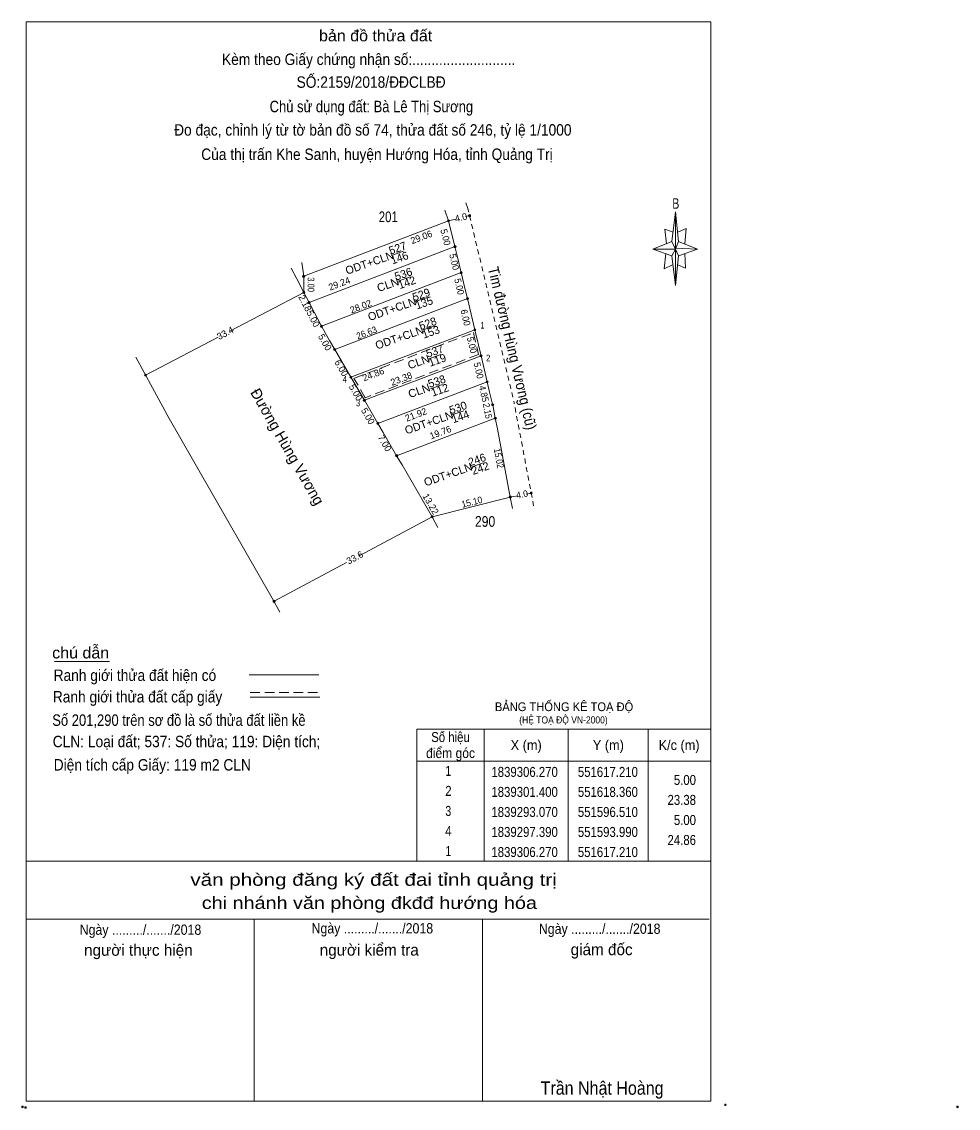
# Model space of a CAD drawing. Header units: metres. Extents: x 549542 to 551628, y 1839142 to 1839355.
# Drawn here: x 549541.8 to 549717.2, y 1839143 to 1839346.4 of the extents above; entities that cross this region are included whole.
import ezdxf
from ezdxf.enums import TextEntityAlignment as Align

# ---------------------------------------------------------------- set-up
doc = ezdxf.new("R2010")
doc.units = ezdxf.units.M
doc.header["$LTSCALE"] = 0.6
doc.header["$PDMODE"] = 32
doc.header["$PDSIZE"] = 0.3
doc.linetypes.add('MEDIUM_DASHED', pattern=[4.5, 3, -1.5])
doc.linetypes.add('SHORT_DASHED', pattern=[2.7, 1.5, -1.2])
for name, color, linetype, lineweight in [('1', 7, 'Continuous', 13), ('10', 7, 'Continuous', 13), ('17', 7, 'Continuous', 13), ('5', 7, 'Continuous', 13), ('55', 7, 'Continuous', 13), ('6', 7, 'Continuous', 13), ('63', 7, 'Continuous', 13)]:
    doc.layers.add(name, color=color, linetype=linetype, lineweight=lineweight)

msp = doc.modelspace()

# ---------------------------------------------------------------- hatches: boundary and pattern name
at = {"layer": '1'}
for points in [[(549625.9, 1839310.12, 1), (549625.5, 1839310.12, 1)], [(549565.21, 1839280.25, 1), (549564.81, 1839280.25, 1)], [(549637.45, 1839258.17, 1), (549637.05, 1839258.17, 1)], [(549589.28, 1839237.91, 1), (549588.88, 1839237.91, 1)]]:
    msp.add_hatch(color=256, dxfattribs=at).paths.add_polyline_path(points)
at = {"layer": '63'}
for points in [[(549621.96, 1839309.15, 1), (549621.56, 1839309.15, 1)], [(549623.16, 1839304.3, 1), (549622.76, 1839304.3, 1)], [(549594.83, 1839298.75, 1), (549594.43, 1839298.75, 1)], [(549624.33, 1839299.44, 1), (549623.93, 1839299.44, 1)], [(549594.85, 1839295.75, 1), (549594.45, 1839295.75, 1)], [(549625.5, 1839294.58, 1), (549625.1, 1839294.58, 1)], [(549595.86, 1839293.82, 1), (549595.46, 1839293.82, 1)], [(549598.17, 1839289.39, 1), (549597.77, 1839289.39, 1)], [(549626.89, 1839288.74, 1), (549626.49, 1839288.74, 1)], [(549600.64, 1839285.04, 1), (549600.24, 1839285.04, 1)], [(549628.04, 1839283.87, 1), (549627.64, 1839283.87, 1)], [(549603.67, 1839279.86, 1), (549603.27, 1839279.86, 1)], [(549629.2, 1839279.01, 1), (549628.8, 1839279.01, 1)], [(549606.19, 1839275.54, 1), (549605.79, 1839275.54, 1)], [(549630.2301, 1839274.6819, 1), (549629.8301, 1839274.6819, 1)], [(549630.72, 1839272.18, 1), (549630.32, 1839272.18, 1)], [(549608.71, 1839271.22, 1), (549608.31, 1839271.22, 1)], [(549612.24, 1839265.17, 1), (549611.84, 1839265.17, 1)], [(549633.53, 1839257.43, 1), (549633.13, 1839257.43, 1)], [(549618.89, 1839253.74, 1), (549618.49, 1839253.74, 1)]]:
    msp.add_hatch(color=256, dxfattribs=at).paths.add_polyline_path(points)

# ---------------------------------------------------------------- linework, layer by layer
at = {"layer": '1'}
for centre in [(549625.7, 1839310.12), (549565.01, 1839280.25), (549637.25, 1839258.17), (549589.08, 1839237.91)]:
    msp.add_circle(centre, 0.2, dxfattribs=at)
at = {"layer": '10', "linetype": 'SHORT_DASHED'}
for p, q in [((549625.34, 1839311.65), (549624.79, 1839313.05)), ((549625.34, 1839311.65), (549634.05, 1839275.04)), ((549637.7, 1839255.77), (549634.05, 1839275.04))]:
    msp.add_line(p, q, dxfattribs=at)
at = {"layer": '10'}
for p, q in [((549621.76, 1839309.15), (549621.04, 1839311.14)), ((549594.63, 1839298.75), (549621.76, 1839309.15)), ((549623.05, 1839309.47), (549621.76, 1839309.15)), ((549625.7, 1839310.12), (549624.91, 1839309.93)), ((549594.31, 1839301.33), (549594.63, 1839298.75)), ((549594.63, 1839298.75), (549594.65, 1839295.75)), ((549624.83, 1839296.51), (549625.3, 1839294.58)), ((549580.77, 1839288.49), (549594.65, 1839295.75)), ((549625.3, 1839294.58), (549626.69, 1839288.74)), ((549598.62, 1839288.15), (549599.44, 1839286.75)), ((549626.69, 1839288.74), (549627.84, 1839283.87)), ((549565.01, 1839280.25), (549578.59, 1839287.35)), ((549599.44, 1839286.75), (549600.44, 1839285.04)), ((549600.44, 1839285.04), (549603.47, 1839279.86)), ((549603.47, 1839279.86), (549605.99, 1839275.54)), ((549629.46, 1839277.05), (549630.12, 1839274.29)), ((549633.33, 1839257.43), (549630.9, 1839270.2)), ((549613.05, 1839263.43), (549618.69, 1839253.74)), ((549634.67, 1839257.68), (549633.33, 1839257.43)), ((549637.25, 1839258.17), (549636.29, 1839257.99)), ((549633.33, 1839257.43), (549618.69, 1839253.74)), ((549633.74, 1839255.26), (549633.33, 1839257.43)), ((549605.17, 1839246.51), (549618.69, 1839253.74)), ((549619.77, 1839251.72), (549618.69, 1839253.74)), ((549589.08, 1839237.91), (549602.63, 1839245.15)), ((549590.15, 1839235.88), (549588.75, 1839238.49))]:
    msp.add_line(p, q, dxfattribs=at)
for points in [[(549621.76, 1839309.15), (549622.96, 1839304.3), (549623.44, 1839302.35)], [(549623.44, 1839302.35), (549624.13, 1839299.44), (549624.83, 1839296.51)], [(549594.65, 1839295.75), (549593.34, 1839298.25), (549592.29, 1839300.27)], [(549596.6, 1839292.03), (549595.66, 1839293.82), (549594.65, 1839295.75)], [(549596.6, 1839292.03), (549597.97, 1839289.39), (549598.62, 1839288.15)], [(549588.75, 1839238.49), (549569.41, 1839272.13), (549563.18, 1839283.63)], [(549627.84, 1839283.87), (549629, 1839279.01), (549629.46, 1839277.05)], [(549605.99, 1839275.54), (549608.51, 1839271.22), (549609.52, 1839269.48)], [(549630.9, 1839270.2), (549630.52, 1839272.18), (549630.12, 1839274.29)], [(549609.52, 1839269.48), (549612.04, 1839265.17), (549613.05, 1839263.43)]]:
    msp.add_lwpolyline(points, dxfattribs=at)
at = {"layer": '17'}
msp.add_line((549547.94, 1839226.62), (549558.26, 1839226.62), dxfattribs=at)
at = {"layer": '5'}
for p, q in [((549663.57, 1839305.29), (549664.29, 1839310.85)), ((549664.86, 1839305.29), (549668.42, 1839303.86)), ((549663.57, 1839302.58), (549660.01, 1839303.86)), ((549664.86, 1839302.58), (549664.29, 1839297.02)), ((549666, 1839303.01), (549666.14, 1839300.3)), ((549666.14, 1839300.3), (549664.71, 1839300.87)), ((549542.63, 1839189.24), (549670.88, 1839189.24)), ((549542.63, 1839178.41), (549670.59, 1839178.41)), ((549542.63, 1839178.41), (549670.59, 1839178.41)), ((549542.63, 1839178.41), (549670.59, 1839178.41)), ((549585.38, 1839144.35), (549585.38, 1839178.41)), ((549628.13, 1839144.35), (549628.13, 1839178.41))]:
    msp.add_line(p, q, dxfattribs=at)
for points in [[(549542.63, 1839346.41), (549670.88, 1839346.41), (549670.88, 1839144.35), (549542.63, 1839144.35)], [(549664.29, 1839310.85), (549664.86, 1839305.29), (549664.29, 1839303.86)], [(549664.29, 1839303.86), (549660.01, 1839303.86), (549663.57, 1839305.29), (549664.86, 1839302.58), (549668.42, 1839303.86), (549664.29, 1839304.01)], [(549664.29, 1839303.86), (549664.29, 1839297.02), (549663.57, 1839302.58)]]:
    msp.add_lwpolyline(points, close=True, dxfattribs=at)
for points in [[(549663.86, 1839307), (549662.29, 1839307.57), (549662.58, 1839304.86)], [(549664.71, 1839307), (549666.28, 1839307.71), (549666, 1839304.86)], [(549664.29, 1839303.86), (549663.57, 1839305.29), (549660.01, 1839303.86)], [(549662.43, 1839303.01), (549662.15, 1839300.16), (549663.72, 1839300.87)], [(549664.29, 1839303.86), (549664.86, 1839302.58), (549668.42, 1839303.86)], [(549670.88, 1839144.35), (549542.63, 1839144.35), (549542.63, 1839178.41)]]:
    msp.add_lwpolyline(points, dxfattribs=at)
for p in [(549541.96, 1839143.26), (549542.53, 1839143.15), (549717.09, 1839143.26)]:
    msp.add_point(p, dxfattribs=at)
at = {"layer": '55'}
for p, q in [((549622.96, 1839304.3), (549595.66, 1839293.82)), ((549624.13, 1839299.44), (549597.97, 1839289.39)), ((549600.44, 1839285.04), (549625.3, 1839294.58)), ((549626.69, 1839288.74), (549603.47, 1839279.86)), ((549605.99, 1839275.54), (549627.84, 1839283.87)), ((549629, 1839279.01), (549608.51, 1839271.22)), ((549630.52, 1839272.18), (549612.04, 1839265.17))]:
    msp.add_line(p, q, dxfattribs=at)
at = {"layer": '55', "linetype": 'MEDIUM_DASHED'}
msp.add_lwpolyline([(549626.41, 1839288.2), (549627.37, 1839284.12), (549606.16, 1839276.03), (549604.05, 1839279.65)], close=True, dxfattribs=at)
at = {"layer": '6'}
for p, q in [((549584.42, 1839224.15), (549597.46, 1839224.15)), ((549584.63, 1839219.97), (549597.65, 1839219.97))]:
    msp.add_line(p, q, dxfattribs=at)
at = {"layer": '6', "linetype": 'MEDIUM_DASHED'}
msp.add_line((549584.63, 1839220.85), (549597.74, 1839220.85), dxfattribs=at)
at = {"layer": '6'}
msp.add_point((549673.6, 1839143.64), dxfattribs=at)
at = {"layer": '63'}
for p, q in [((549611.05, 1839302.65), (549613.31, 1839303.43)), ((549612.33, 1839297.85), (549614.59, 1839298.63)), ((549615.5, 1839294.03), (549617.76, 1839294.81)), ((549616.99, 1839288.72), (549619.25, 1839289.5)), ((549618.04, 1839283.31), (549620.3, 1839284.09)), ((549618.37, 1839277.7), (549620.63, 1839278.48)), ((549622.37, 1839272.8), (549624.63, 1839273.58)), ((549625.99, 1839263.05), (549628.25, 1839263.83)), ((549628.42, 1839213.99), (549628.42, 1839189.24)), ((549644.18, 1839213.99), (549644.18, 1839189.24)), ((549659.18, 1839213.99), (549659.18, 1839189.24)), ((549615.82, 1839207.99), (549670.88, 1839207.99))]:
    msp.add_line(p, q, dxfattribs=at)
msp.add_lwpolyline([(549615.82, 1839213.99), (549670.88, 1839213.99), (549670.88, 1839189.24), (549615.82, 1839189.24)], close=True, dxfattribs=at)
for centre in [(549621.76, 1839309.15), (549622.96, 1839304.3), (549594.63, 1839298.75), (549624.13, 1839299.44), (549594.65, 1839295.75), (549625.3, 1839294.58), (549595.66, 1839293.82), (549597.97, 1839289.39), (549626.69, 1839288.74), (549600.44, 1839285.04), (549627.84, 1839283.87), (549603.47, 1839279.86), (549629, 1839279.01), (549605.99, 1839275.54), (549630.0301, 1839274.6819), (549630.52, 1839272.18), (549608.51, 1839271.22), (549612.04, 1839265.17), (549633.33, 1839257.43), (549618.69, 1839253.74)]:
    msp.add_circle(centre, 0.2, dxfattribs=at)

# ---------------------------------------------------------------- texts
at = {"layer": '1'}
for s, height, p in [('527', 1.499, (549612.4698, 1839303.3267)), ('ODT+CLN', 1.499, (549607.1949, 1839300.5746)), ('146', 1.499, (549612.8198, 1839301.5036)), ('536', 1.499, (549613.5498, 1839298.4836)), ('142', 1.499, (549614.1998, 1839296.8836)), ('529', 1.499, (549616.8848, 1839294.6119)), ('ODT+CLN', 1.499, (549611.4148, 1839291.9046)), ('135', 1.499, (549617.4298, 1839293.0767)), ('528', 1.499, (549618.1148, 1839289.2184)), ('ODT+CLN', 1.499, (549612.7949, 1839286.5746)), ('153', 1.499, (549618.6948, 1839287.6149)), ('537', 1.499, (549619.4299, 1839284.0367)), ('119', 1.499, (549619.8949, 1839282.3619)), ('538', 1.499, (549619.7998, 1839278.3867)), ('112', 1.499, (549620.3798, 1839276.7636)), ('530', 1.499, (549623.7848, 1839273.4553)), ('ODT+CLN', 1.499, (549618.3249, 1839270.6746)), ('144', 1.499, (549624.2248, 1839271.7753)), ('ODT+CLN', 1.5, (549621.9148, 1839260.9446)), ('246', 1.5, (549627.3348, 1839263.7153)), ('242', 1.499, (549627.9548, 1839262.1053))]:
    msp.add_text(s, height=height, rotation=19.087, dxfattribs=at).set_placement(p, align=Align.CENTER)
at = {"layer": '1', "width": 1.05}
for p in [(549610.6448, 1839296.4876), (549616.3948, 1839282.0176), (549616.4948, 1839276.6276)]:
    msp.add_text('CLN', height=1.499, rotation=19.087, dxfattribs=at).set_placement(p, align=Align.CENTER)
at = {"layer": '1'}
for s, height, width, p in [('BẢNG THỐNG KÊ TOẠ ĐỘ ', 1.639, 0.95, (549630.44, 1839217.35)), ('(HỆ TOẠ ĐỘ VN-2000)', 1.325, 0.9, (549635, 1839215.04))]:
    msp.add_text(s, height=height, dxfattribs=dict(at, width=width)).set_placement(p)
at = {"layer": '10'}
for s, width, p in [('201', 0.8, (549610.465, 1839308.89)), ('290', 0.85, (549628.605, 1839251.86))]:
    msp.add_text(s, height=2, dxfattribs=dict(at, width=width)).set_placement(p, align=Align.CENTER)
for s, height, rotation, p in [('4.0', 1.25, 13.831, (549624.2406, 1839309.1559)), ('33.4', 1.25, 27.607, (549580.2305, 1839287.5604)), ('Đường Hùng Vương', 2, 299.895, (549590.6948, 1839266.3484)), ('33.6', 1.25, 28.13, (549604.4903, 1839245.5381))]:
    msp.add_text(s, height=height, rotation=rotation, dxfattribs=at).set_placement(p, align=Align.CENTER)
for s, height, rotation, width, p in [('Tim đường Hùng Vương (cũ)', 2, 283.383, 0.9, (549632.7326, 1839285.0515)), ('4.0', 1.25, 10.69, 0.95, (549635.6491, 1839257.3075))]:
    msp.add_text(s, height=height, rotation=rotation, dxfattribs=dict(at, width=width)).set_placement(p, align=Align.CENTER)
at = {"layer": '5'}
for s, height, width, p in [('bản đồ thửa đất', 2.138, 1.05, (549608.1, 1839342.74)), ('Kèm theo Giấy chứng nhận số:...........................', 2.138, 0.9, (549606.795, 1839338.31)), ('SỐ:2159/2018/ĐĐCLBĐ', 2.14, 0.9, (549607.255, 1839334.04)), ('Chủ sử dụng đất: Bà Lê Thị Sương', 2.14, 0.85, (549607.305, 1839329.47)), ('Đo đạc, chỉnh lý từ tờ bản đồ số 74, thửa đất số 246, tỷ lệ 1/1000 ', 2.14, 0.9, (549607.935, 1839325.09)), ('Của thị trấn Khe Sanh, huyện Hướng Hóa, tỉnh Quảng Trị', 2.14, 0.9, (549608.355, 1839320.53)), ('B', 1.963, 0.75, (549664.33, 1839311.41)), ('văn phòng đăng ký đất đai tỉnh quảng trị', 2.308, 1.25, (549607.715, 1839184.65)), ('chi nhánh văn phòng đkđđ hướng hóa', 2.308, 1.2, (549606.925, 1839180.31)), ('Ngày ........./......./2018', 1.924, 0.9, (549564.055, 1839175.47)), ('Ngày ........./......./2018', 1.924, 0.9, (549607.485, 1839175.73)), ('Ngày ........./......./2018', 1.924, 0.9, (549650.065, 1839175.65)), ('Trần Nhật Hoàng', 2.494, 0.9, (549650.525, 1839145.54))]:
    msp.add_text(s, height=height, dxfattribs=dict(at, width=width)).set_placement(p, align=Align.CENTER)
for s, height, p in [('người thực hiện', 2.14, (549563.66, 1839171.55)), ('người kiểm tra', 2.138, (549606.91, 1839171.58)), ('giám đốc', 2.138, (549650.44, 1839171.66))]:
    msp.add_text(s, height=height, dxfattribs=at).set_placement(p, align=Align.CENTER)
at = {"layer": '6'}
for s, height, width, p in [('chú dẫn', 2.138, 1.05, (549547.51, 1839227.21)), ('Ranh giới thửa đất hiện có ', 2.138, 0.9, (549547.79, 1839223)), ('Ranh giới thửa đất cấp giấy', 2.138, 0.9, (549547.64, 1839218.97)), ('Số 201,290 trên sơ đồ là số thửa đất liền kề', 2.14, 0.85, (549547.53, 1839214.59)), ('CLN: Loại đất; 537: Số thửa; 119: Diện tích;', 2.14, 0.9, (549547.62, 1839210.59)), ('Diện tích cấp Giấy: 119 m2 CLN', 2.14, 0.9, (549547.81, 1839206.23))]:
    msp.add_text(s, height=height, dxfattribs=dict(at, width=width)).set_placement(p)
at = {"layer": '63'}
for s, height, rotation, p in [('29.06', 1.25, 20.974, (549616.9063, 1839305.5046)), ('29.24', 1.25, 21.001, (549601.531, 1839296.7974)), ('2.18', 1.249, 297.624, (549594.3204, 1839293.4496)), ('28.02', 1.25, 21.015, (549605.5459, 1839292.526)), ('5.00', 1.25, 297.54, (549595.851, 1839290.534)), ('5.00', 1.25, 299.589, (549598.0596, 1839286.0986)), ('6.00', 1.25, 300.325, (549601.1446, 1839281.2606)), ('24.86', 1.249, 20.928, (549607.8919, 1839279.8212)), ('23.38', 1.25, 20.869, (549613.1524, 1839278.9814)), ('5.00', 1.249, 300.256, (549603.8426, 1839276.6897)), ('5.00', 1.249, 300.256, (549606.1227, 1839272.2597)), ('21.92', 1.25, 20.816, (549615.8729, 1839272.2573)), ('19.76', 1.249, 20.773, (549620.4635, 1839268.9458)), ('7.00', 1.25, 300.262, (549609.2627, 1839267.2)), ('13.22', 1.25, 300.191, (549617.8742, 1839255.8093))]:
    msp.add_text(s, height=height, rotation=rotation, dxfattribs=at).set_placement(p, align=Align.CENTER)
for s, height, rotation, width, p in [('5.00', 1.249, 283.897, 0.95, (549620.5948, 1839305.925)), ('5.00', 1.25, 283.536, 0.95, (549622.2432, 1839301.3213)), ('3.00', 1.25, 270.382, 0.85, (549595.3694, 1839297.1892)), ('5.00', 1.25, 283.536, 0.95, (549623.1732, 1839296.6813)), ('6.00', 1.249, 283.388, 0.95, (549624.3395, 1839290.8796)), ('26.63', 1.25, 20.994, 0.95, (549606.6361, 1839287.5938)), ('5.00', 1.25, 283.286, 0.95, (549625.5269, 1839285.7386)), ('5.00', 1.25, 283.424, 0.95, (549626.7904, 1839280.9801)), ('4.85', 1.25, 283.349, 0.95, (549627.7725, 1839276.6243)), ('2.15', 1.25, 280.734, 0.9, (549628.4484, 1839273.4414)), ('15.02', 1.25, 280.786, 0.9, (549630.5716, 1839264.572)), ('15.10', 1.25, 14.147, 0.95, (549626.2922, 1839255.892))]:
    msp.add_text(s, height=height, rotation=rotation, dxfattribs=dict(at, width=width)).set_placement(p, align=Align.CENTER)
for s, height, width, p in [(' 1', 1.25, 0.75, (549628.49, 1839288.97)), (' 2', 1.25, 0.85, (549629.59, 1839282.83)), (' 4', 1.25, 0.85, (549602.73, 1839278.84)), (' 3', 1.25, 0.8, (549605.21, 1839274.41)), ('5.00', 1.875, 0.85, (549668.11, 1839203.53)), ('23.38', 1.875, 0.85, (549668.11, 1839199.79)), ('5.00', 1.875, 0.85, (549668.11, 1839196.03)), ('24.86', 1.875, 0.85, (549668.11, 1839192.29))]:
    msp.add_text(s, height=height, dxfattribs=dict(at, width=width)).set_placement(p, align=Align.RIGHT)
for s, width, p in [('Số hiệu', 0.85, (549622.125, 1839211.56)), ('X (m)', 0.95, (549636.305, 1839210.06)), ('Y (m)', 0.95, (549651.695, 1839210.06)), ('K/c (m)', 0.95, (549664.945, 1839210.06)), ('điểm góc', 0.9, (549622.135, 1839208.56)), (' 1', 0.75, (549621.44, 1839205.23)), ('1839306.270', 0.85, (549636.01, 1839205.03)), ('551617.210', 0.85, (549651.605, 1839205.03)), (' 2', 0.85, (549621.44, 1839201.48)), ('1839301.400', 0.85, (549636.01, 1839201.29)), ('551618.360', 0.85, (549651.605, 1839201.29)), (' 3', 0.8, (549621.43, 1839197.73)), ('1839293.070', 0.85, (549636.01, 1839197.53)), ('551596.510', 0.85, (549651.605, 1839197.53)), (' 4', 0.85, (549621.435, 1839193.98)), ('1839297.390', 0.85, (549636.01, 1839193.79)), ('551593.990', 0.85, (549651.605, 1839193.79)), (' 1', 0.75, (549621.44, 1839190.21)), ('1839306.270', 0.85, (549636.01, 1839190.03)), ('551617.210', 0.85, (549651.605, 1839190.03))]:
    msp.add_text(s, height=1.875, dxfattribs=dict(at, width=width)).set_placement(p, align=Align.CENTER)

doc.saveas('drawing.dxf')
